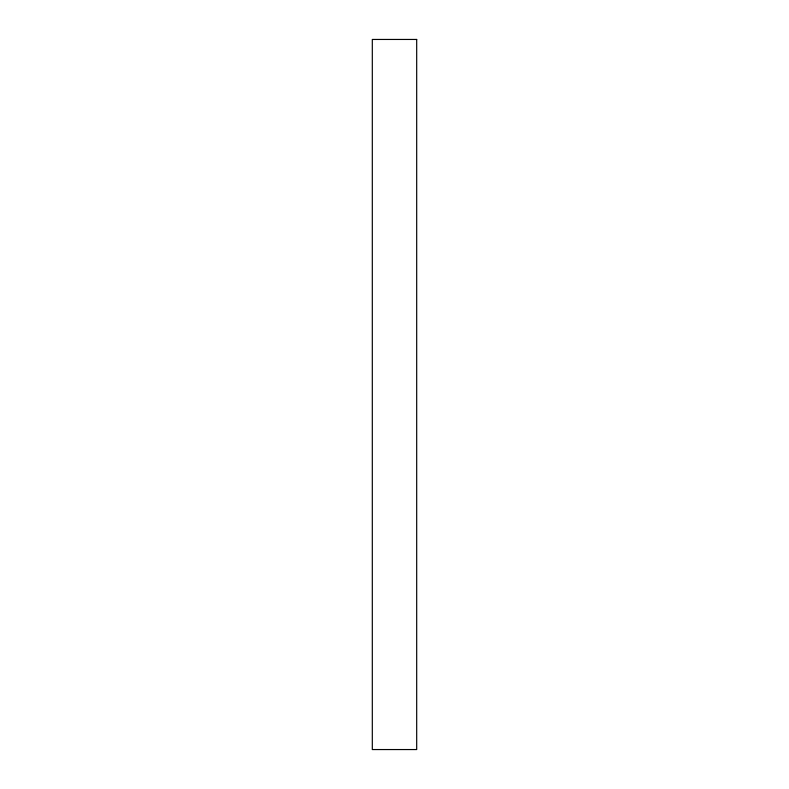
<?xml version="1.0" encoding="UTF-8"?>
<svg xmlns="http://www.w3.org/2000/svg" width="789" height="789" viewBox="0 0 789 789"><rect width="100%" height="100%" fill="white"/><g stroke="black" fill="none" stroke-linecap="round" stroke-linejoin="round"><path stroke-width="1.18" d="M416.691 39.45L372.309 39.45L372.309 749.55L416.691 749.55L416.691 39.45"/></g></svg>
